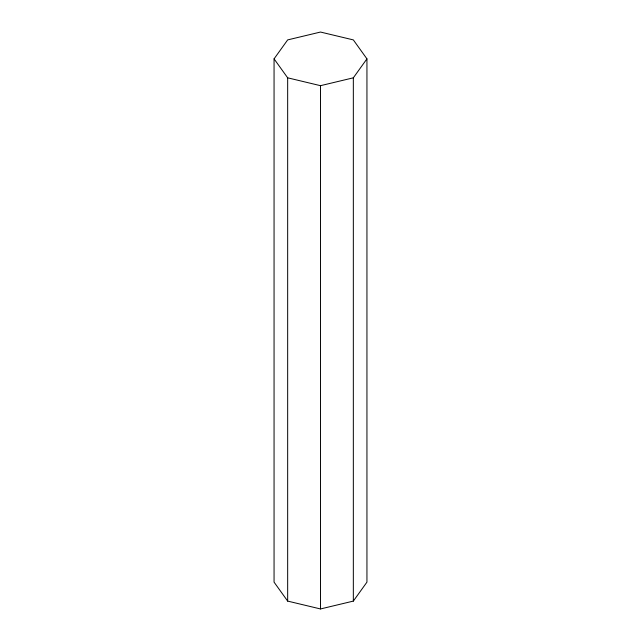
<?xml version="1.0" encoding="UTF-8"?>
<svg xmlns="http://www.w3.org/2000/svg" width="641" height="641" viewBox="0 0 641 641"><rect width="100%" height="100%" fill="white"/><g stroke="black" fill="none" stroke-linecap="round" stroke-linejoin="round"><path stroke-width="0.96" d="M274.06 58.86L287.665 39.902L320.5 32.05L353.335 39.902L366.94 58.86L366.94 582.14L353.335 601.098L320.5 608.95L287.665 601.098L274.06 582.14L274.06 58.86L287.665 77.817L287.665 601.098M353.335 601.098L353.335 77.817L366.94 58.86M287.665 77.817L320.5 85.678L353.335 77.817M320.5 85.678L320.5 608.95"/></g></svg>
